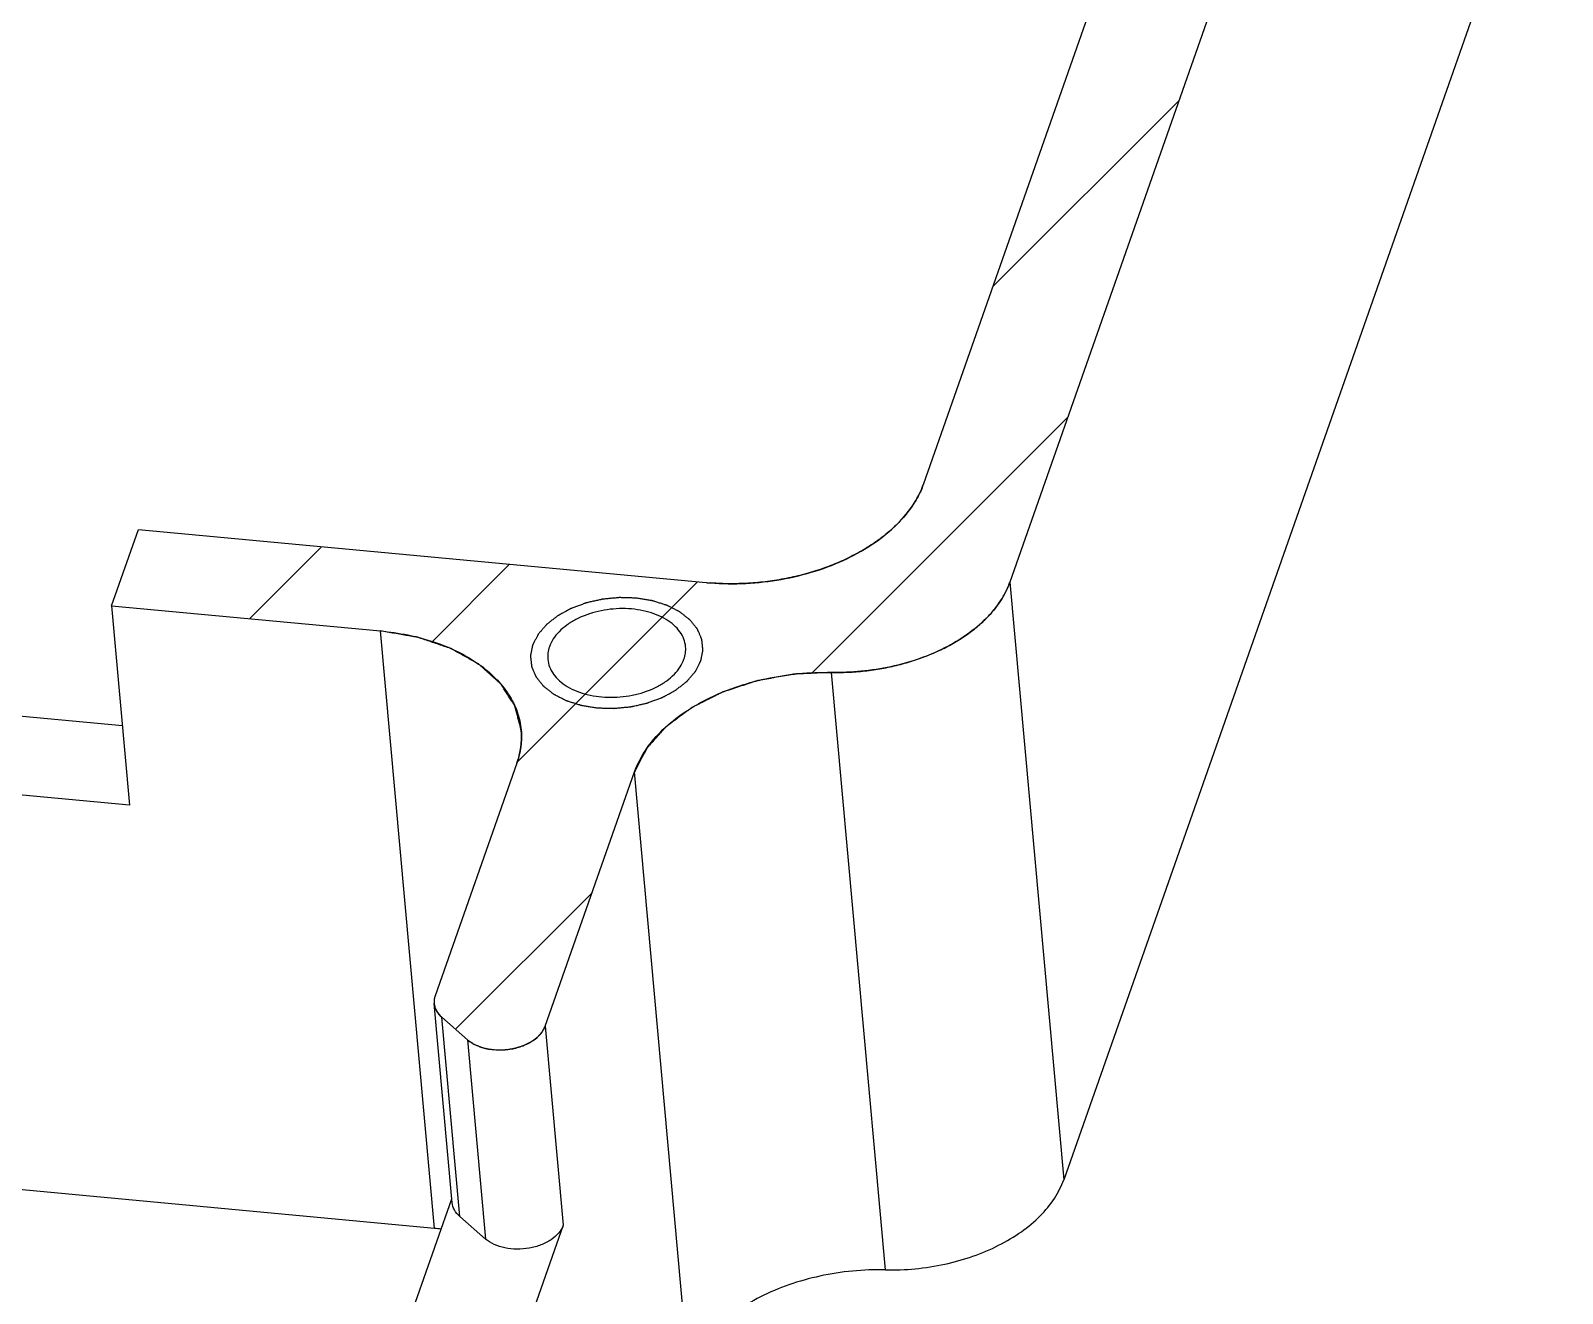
# Model space of a CAD drawing. Header units: millimetres. Extents: x 0 to 420, y 0 to 297.
# Drawn here: x 367.72 to 376.58, y 104.78 to 112.08 of the extents above; entities that cross this region are included whole.
import ezdxf

# ---------------------------------------------------------------- set-up
doc = ezdxf.new("R2010")
doc.units = ezdxf.units.MM
doc.header["$LTSCALE"] = 23.1
doc.layers.get('0').update_dxf_attribs({"linetype": 'CONTINUOUS'})
for name, color, linetype in [('03_ALL_AXES', 7, 'CONTINUOUS'), ('09_ALL_ROUNDS', 7, 'CONTINUOUS'), ('11_ALL_COSMETICS', 7, 'CONTINUOUS'), ('20_ALL_FEATURES', 7, 'CONTINUOUS')]:
    doc.layers.add(name, color=color, linetype=linetype)

msp = doc.modelspace()

# ---------------------------------------------------------------- linework, layer by layer
at = {"color": 4}
for points in [[(371.2232, 108.8028), (371.2151, 108.803), (371.199, 108.8034), (371.1789, 108.804), (371.1628, 108.8045), (371.1507, 108.8048), (371.1407, 108.8051), (371.1336, 108.8053), (371.1296, 108.8054), (371.1266, 108.8056), (371.1236, 108.8052), (371.1195, 108.8049), (371.1124, 108.8041), (371.0983, 108.8028), (371.078, 108.8008), (371.0578, 108.7989), (371.0436, 108.7975), (371.0366, 108.7968), (371.0325, 108.7964), (371.0295, 108.7962), (371.0266, 108.7954), (371.0226, 108.7946), (371.0158, 108.793), (371.0021, 108.7899), (370.9864, 108.7864), (370.9707, 108.7828), (370.959, 108.7802), (370.9492, 108.7779), (370.9423, 108.7764), (370.9384, 108.7755), (370.9354, 108.775), (370.9327, 108.7738), (370.929, 108.7725), (370.9225, 108.77), (370.9133, 108.7666), (370.9022, 108.7625), (370.8911, 108.7584), (370.88, 108.7543), (370.8689, 108.7501), (370.8597, 108.7467), (370.8532, 108.7443), (370.8495, 108.7429), (370.8466, 108.742), (370.8443, 108.7406), (370.8411, 108.7388), (370.8355, 108.7357), (370.8275, 108.7313), (370.8178, 108.7261), (370.8082, 108.7208), (370.7986, 108.7155), (370.7889, 108.7102), (370.7809, 108.7058), (370.7753, 108.7028), (370.7721, 108.701), (370.7696, 108.6997), (370.7677, 108.6981), (370.765, 108.696), (370.7604, 108.6923), (370.7537, 108.6871), (370.7457, 108.6808), (370.7377, 108.6745), (370.7297, 108.6682), (370.7217, 108.6619), (370.715, 108.6566), (370.7103, 108.653), (370.7077, 108.6508), (370.7055, 108.6493), (370.7042, 108.6475), (370.7021, 108.6452), (370.6986, 108.641), (370.6935, 108.6351), (370.6875, 108.628), (370.6814, 108.621), (370.6753, 108.6139), (370.6693, 108.6068), (370.6642, 108.6009), (370.6606, 108.5968), (370.6587, 108.5944), (370.657, 108.5927), (370.6562, 108.5907), (370.6548, 108.5881), (370.6525, 108.5836), (370.6492, 108.5772), (370.6453, 108.5695), (370.6413, 108.5617), (370.6374, 108.554), (370.6341, 108.5476), (370.6314, 108.5424), (370.6295, 108.5386), (370.6278, 108.5353), (370.6265, 108.5328), (370.6253, 108.5308), (370.6252, 108.5289), (370.6246, 108.5263), (370.624, 108.523), (370.6232, 108.5191), (370.6222, 108.5139), (370.6209, 108.5074), (370.6193, 108.4996), (370.6178, 108.4918), (370.6165, 108.4853), (370.6154, 108.48), (370.6147, 108.4761), (370.614, 108.4729), (370.6135, 108.4703), (370.6129, 108.4683), (370.6134, 108.4664), (370.6136, 108.4638), (370.6139, 108.4606), (370.6143, 108.4567), (370.6149, 108.4516), (370.6156, 108.4451), (370.6164, 108.4374), (370.6172, 108.4297), (370.6179, 108.4232), (370.6185, 108.4181), (370.6189, 108.4142), (370.6192, 108.411), (370.6195, 108.4084), (370.6195, 108.4065), (370.6205, 108.4047), (370.6215, 108.4022), (370.6229, 108.3991), (370.6245, 108.3955), (370.6266, 108.3905), (370.6292, 108.3844), (370.6324, 108.3771), (370.6355, 108.3697), (370.6382, 108.3636), (370.6403, 108.3587), (370.6419, 108.355), (370.6432, 108.3519), (370.6443, 108.3495), (370.6449, 108.3476), (370.6465, 108.346), (370.6482, 108.3437), (370.6506, 108.3408), (370.6533, 108.3374), (370.657, 108.3329), (370.6616, 108.3272), (370.6671, 108.3204), (370.6726, 108.3136), (370.6781, 108.3068), (370.6827, 108.3011), (370.6858, 108.2971), (370.6877, 108.2949), (370.6889, 108.2931), (370.691, 108.2917), (370.6934, 108.2898), (370.6978, 108.2864), (370.704, 108.2816), (370.7114, 108.2759), (370.7188, 108.2701), (370.7263, 108.2643), (370.7337, 108.2585), (370.7399, 108.2538), (370.7442, 108.2504), (370.7468, 108.2485), (370.7485, 108.2469), (370.7509, 108.2459), (370.7539, 108.2443), (370.7593, 108.2416), (370.7669, 108.2377), (370.7761, 108.2331), (370.7853, 108.2285), (370.7944, 108.2238), (370.8036, 108.2192), (370.8112, 108.2154), (370.8166, 108.2126), (370.8197, 108.2111), (370.8218, 108.2098), (370.8246, 108.2091), (370.8281, 108.208), (370.8342, 108.2061), (370.843, 108.2033), (370.8536, 108.2), (370.8641, 108.1967), (370.8747, 108.1933), (370.8852, 108.19), (370.894, 108.1873), (370.9001, 108.1853), (370.9037, 108.1842), (370.9062, 108.1833), (370.9093, 108.1829), (370.9131, 108.1822), (370.92, 108.1812), (370.9298, 108.1796), (370.9415, 108.1777), (370.9572, 108.1751), (370.9767, 108.1719), (370.9924, 108.1694), (371.0002, 108.1681)], [(371.0002, 108.1681), (371.0083, 108.1679), (371.0243, 108.1674), (371.0445, 108.1669), (371.0606, 108.1664), (371.0726, 108.1661), (371.0827, 108.1658), (371.0897, 108.1656), (371.0937, 108.1655), (371.0968, 108.1653), (371.0998, 108.1657), (371.1038, 108.166), (371.1109, 108.1668), (371.1251, 108.1681), (371.1453, 108.1701), (371.1656, 108.172), (371.1797, 108.1734), (371.1868, 108.1741), (371.1908, 108.1745), (371.1939, 108.1747), (371.1968, 108.1755), (371.2007, 108.1763), (371.2076, 108.1779), (371.2213, 108.181), (371.237, 108.1845), (371.2526, 108.1881), (371.2644, 108.1907), (371.2742, 108.193), (371.281, 108.1945), (371.2849, 108.1954), (371.2879, 108.1959), (371.2906, 108.1971), (371.2944, 108.1984), (371.3008, 108.2009), (371.3101, 108.2043), (371.3212, 108.2084), (371.3323, 108.2125), (371.3434, 108.2166), (371.3545, 108.2207), (371.3637, 108.2242), (371.3702, 108.2266), (371.3738, 108.228), (371.3767, 108.2289), (371.379, 108.2303), (371.3823, 108.2321), (371.3879, 108.2352), (371.3959, 108.2395), (371.4055, 108.2448), (371.4152, 108.2501), (371.4248, 108.2554), (371.4344, 108.2607), (371.4424, 108.2651), (371.4481, 108.2681), (371.4512, 108.2699), (371.4538, 108.2711), (371.4556, 108.2728), (371.4584, 108.2749), (371.463, 108.2786), (371.4697, 108.2838), (371.4777, 108.2901), (371.4857, 108.2964), (371.4937, 108.3027), (371.5017, 108.309), (371.5083, 108.3143), (371.513, 108.3179), (371.5157, 108.3201), (371.5178, 108.3216), (371.5192, 108.3234), (371.5213, 108.3257), (371.5248, 108.3299), (371.5298, 108.3358), (371.5359, 108.3428), (371.542, 108.3499), (371.548, 108.357), (371.5541, 108.3641), (371.5591, 108.37), (371.5627, 108.3741), (371.5647, 108.3765), (371.5664, 108.3782), (371.5672, 108.3802), (371.5686, 108.3827), (371.5708, 108.3873), (371.5742, 108.3937), (371.5781, 108.4014), (371.5821, 108.4092), (371.586, 108.4169), (371.5893, 108.4233), (371.5919, 108.4285), (371.5939, 108.4323), (371.5956, 108.4356), (371.5968, 108.4381), (371.598, 108.4401), (371.5982, 108.442), (371.5988, 108.4446), (371.5994, 108.4479), (371.6002, 108.4518), (371.6012, 108.457), (371.6025, 108.4635), (371.6041, 108.4713), (371.6056, 108.4791), (371.6069, 108.4856), (371.6079, 108.4908), (371.6087, 108.4948), (371.6094, 108.498), (371.6098, 108.5006), (371.6104, 108.5026), (371.61, 108.5045), (371.6098, 108.5071), (371.6094, 108.5103), (371.609, 108.5142), (371.6085, 108.5193), (371.6078, 108.5258), (371.607, 108.5335), (371.6061, 108.5412), (371.6054, 108.5477), (371.6049, 108.5528), (371.6045, 108.5567), (371.6042, 108.5599), (371.6038, 108.5625), (371.6038, 108.5644), (371.6028, 108.5662), (371.6018, 108.5687), (371.6005, 108.5718), (371.5989, 108.5754), (371.5968, 108.5803), (371.5942, 108.5865), (371.591, 108.5938), (371.5878, 108.6012), (371.5852, 108.6073), (371.5831, 108.6122), (371.5815, 108.6159), (371.5802, 108.619), (371.5791, 108.6214), (371.5785, 108.6233), (371.5769, 108.6249), (371.5751, 108.6272), (371.5728, 108.6301), (371.5701, 108.6335), (371.5664, 108.638), (371.5618, 108.6437), (371.5563, 108.6505), (371.5508, 108.6573), (371.5453, 108.6641), (371.5407, 108.6698), (371.5375, 108.6738), (371.5356, 108.676), (371.5344, 108.6778), (371.5324, 108.6792), (371.53, 108.6811), (371.5256, 108.6845), (371.5194, 108.6893), (371.512, 108.695), (371.5045, 108.7008), (371.4971, 108.7066), (371.4897, 108.7123), (371.4834, 108.7171), (371.4791, 108.7205), (371.4766, 108.7224), (371.4749, 108.724), (371.4725, 108.725), (371.4694, 108.7266), (371.4641, 108.7293), (371.4564, 108.7331), (371.4473, 108.7378), (371.4381, 108.7424), (371.4289, 108.747), (371.4198, 108.7517), (371.4121, 108.7555), (371.4068, 108.7583), (371.4037, 108.7598), (371.4015, 108.761), (371.3988, 108.7618), (371.3953, 108.7629), (371.3891, 108.7648), (371.3803, 108.7676), (371.3698, 108.7709), (371.3592, 108.7742), (371.3487, 108.7776), (371.3382, 108.7809), (371.3294, 108.7836), (371.3232, 108.7856), (371.3197, 108.7867), (371.3171, 108.7876), (371.3141, 108.788), (371.3102, 108.7886), (371.3034, 108.7897), (371.2936, 108.7913), (371.2818, 108.7932), (371.2662, 108.7958), (371.2466, 108.7989), (371.231, 108.8015), (371.2232, 108.8028)]]:
    msp.add_open_spline(points, degree=3, knots=[0, 0, 0, 0, 0.015625, 0.03125, 0.039062, 0.046875, 0.054688, 0.058594, 0.060547, 0.0625, 0.064453, 0.066406, 0.070312, 0.078125, 0.09375, 0.109375, 0.117188, 0.121094, 0.123047, 0.125, 0.126953, 0.128906, 0.132812, 0.140625, 0.15625, 0.164062, 0.171875, 0.179688, 0.183594, 0.185547, 0.1875, 0.189453, 0.191406, 0.195312, 0.203125, 0.210938, 0.21875, 0.226562, 0.234375, 0.242188, 0.246094, 0.248047, 0.25, 0.251953, 0.253906, 0.257812, 0.265625, 0.273438, 0.28125, 0.289062, 0.296875, 0.304688, 0.308594, 0.310547, 0.3125, 0.314453, 0.316406, 0.320312, 0.328125, 0.335938, 0.34375, 0.351562, 0.359375, 0.367188, 0.371094, 0.373047, 0.375, 0.376953, 0.378906, 0.382812, 0.390625, 0.398438, 0.40625, 0.414062, 0.421875, 0.429688, 0.433594, 0.435547, 0.4375, 0.439453, 0.441406, 0.445312, 0.453125, 0.460938, 0.46875, 0.476562, 0.484375, 0.488281, 0.492188, 0.496094, 0.498047, 0.5, 0.501953, 0.503906, 0.507812, 0.511719, 0.515625, 0.523438, 0.53125, 0.539062, 0.546875, 0.550781, 0.554688, 0.558594, 0.560547, 0.5625, 0.564453, 0.566406, 0.570312, 0.574219, 0.578125, 0.585938, 0.59375, 0.601562, 0.609375, 0.613281, 0.617188, 0.621094, 0.623047, 0.625, 0.626953, 0.628906, 0.632812, 0.636719, 0.640625, 0.648438, 0.65625, 0.664062, 0.671875, 0.675781, 0.679688, 0.683594, 0.685547, 0.6875, 0.689453, 0.691406, 0.695312, 0.699219, 0.703125, 0.710938, 0.71875, 0.726562, 0.734375, 0.742188, 0.746094, 0.748047, 0.75, 0.751953, 0.753906, 0.757812, 0.765625, 0.773438, 0.78125, 0.789062, 0.796875, 0.804688, 0.808594, 0.810547, 0.8125, 0.814453, 0.816406, 0.820312, 0.828125, 0.835938, 0.84375, 0.851562, 0.859375, 0.867188, 0.871094, 0.873047, 0.875, 0.876953, 0.878906, 0.882812, 0.890625, 0.898438, 0.90625, 0.914062, 0.921875, 0.929688, 0.933594, 0.935547, 0.9375, 0.939453, 0.941406, 0.945312, 0.953125, 0.960938, 0.96875, 0.984375, 1, 1, 1, 1], dxfattribs=at)
at = {"layer": '03_ALL_AXES', "color": 7}
for points, knots in [([(371.5101, 108.5215), (371.5087, 108.5366), (371.5014, 108.5674), (371.4778, 108.6101), (371.4426, 108.6484), (371.3796, 108.6938), (371.2789, 108.7322), (371.1437, 108.7471), (371.0049, 108.7314), (370.8966, 108.6931), (370.8231, 108.6485), (370.7784, 108.6105), (370.744, 108.5685), (370.7282, 108.5374), (370.7227, 108.5217)], [0, 0, 0, 0, 0.047376, 0.096835, 0.149976, 0.207683, 0.336597, 0.479431, 0.626599, 0.767221, 0.832299, 0.892797, 0.948543, 1, 1, 1, 1]), ([(370.7227, 108.5217), (370.7186, 108.5101), (370.7128, 108.4861), (370.7122, 108.4614), (370.7133, 108.4494)], [0, 0, 0, 0, 0.50695, 1, 1, 1, 1]), ([(371.5006, 108.4491), (371.5047, 108.4608), (371.5106, 108.4848), (371.5111, 108.5094), (371.5101, 108.5215)], [0, 0, 0, 0, 0.50695, 1, 1, 1, 1]), ([(370.7133, 108.4494), (370.7147, 108.4342), (370.722, 108.4035), (370.7456, 108.3608), (370.7808, 108.3225), (370.8437, 108.2771), (370.9445, 108.2387), (371.0797, 108.2238), (371.2185, 108.2395), (371.3268, 108.2778), (371.4003, 108.3224), (371.445, 108.3603), (371.4794, 108.4024), (371.4951, 108.4335), (371.5006, 108.4491)], [0, 0, 0, 0, 0.047376, 0.096835, 0.149976, 0.207683, 0.336597, 0.479431, 0.626599, 0.767221, 0.832299, 0.892797, 0.948543, 1, 1, 1, 1])]:
    msp.add_open_spline(points, degree=3, knots=knots, dxfattribs=at)
at = {"layer": '09_ALL_ROUNDS', "color": 7}
for p, q in [((370.5349, 107.8492), (370.0624, 106.5041)), ((370.6983, 106.3279), (371.2146, 107.7975)), ((370.1605, 105.3077), (370.0565, 106.4589)), ((370.25, 106.2489), (370.1003, 106.3797)), ((369.8781, 104.5323), (370.1585, 105.3303)), ((370.3541, 105.0976), (370.2043, 105.2284)), ((370.8024, 105.1767), (370.1025, 103.1846))]:
    msp.add_line(p, q, dxfattribs=at)
at = {"layer": '09_ALL_ROUNDS', "color": 4}
for p, q in [((370.2043, 105.2284), (370.1003, 106.3797)), ((370.6983, 106.3279), (370.8024, 105.1767)), ((370.25, 106.2489), (370.3541, 105.0976))]:
    msp.add_line(p, q, dxfattribs=at)
at = {"layer": '09_ALL_ROUNDS', "color": 7}
for points, knots in [([(370.0624, 106.5041), (370.0611, 106.5004), (370.0567, 106.4858), (370.0554, 106.4702), (370.0565, 106.4589)], [0, 0, 0, 0, 0.256718, 1, 1, 1, 1]), ([(370.0565, 106.4589), (370.0578, 106.4443), (370.0676, 106.414), (370.0881, 106.3902), (370.1003, 106.3797)], [0, 0, 0, 0, 0.477224, 1, 1, 1, 1]), ([(370.25, 106.2489), (370.2646, 106.2362), (370.3001, 106.2145), (370.362, 106.1952), (370.4311, 106.1882), (370.5021, 106.1941), (370.5694, 106.2123), (370.6278, 106.2416), (370.6729, 106.2798), (370.6926, 106.3118), (370.6983, 106.3279)], [0, 0, 0, 0, 0.113405, 0.240697, 0.377874, 0.518781, 0.656539, 0.784877, 0.899547, 1, 1, 1, 1]), ([(370.2043, 105.2284), (370.1922, 105.239), (370.1716, 105.2628), (370.1618, 105.2931), (370.1605, 105.3077)], [0, 0, 0, 0, 0.522776, 1, 1, 1, 1]), ([(370.8024, 105.1767), (370.7967, 105.1606), (370.7769, 105.1286), (370.7318, 105.0903), (370.6734, 105.0611), (370.6061, 105.0428), (370.5352, 105.037), (370.466, 105.044), (370.4042, 105.0632), (370.3686, 105.0849), (370.3541, 105.0976)], [0, 0, 0, 0, 0.100453, 0.215123, 0.343461, 0.481219, 0.622126, 0.759303, 0.886595, 1, 1, 1, 1])]:
    msp.add_open_spline(points, degree=3, knots=knots, dxfattribs=at)
at = {"layer": '11_ALL_COSMETICS', "color": 7}
for p, q in [((372.8862, 109.4649), (375.5903, 117.1618)), ((376.2659, 117.0987), (373.3837, 108.8941)), ((368.1917, 108.7577), (368.3467, 109.1987)), ((368.3467, 109.1987), (371.6281, 108.8924)), ((368.1917, 108.7577), (369.7461, 108.6126)), ((370.5604, 108.0309), (370.5597, 108.0394)), ((370.5608, 108.0253), (370.5604, 108.0309)), ((370.5614, 108.0102), (370.5608, 108.0253)), ((370.5567, 107.9366), (370.5575, 107.9427)), ((370.5575, 107.9427), (370.5593, 107.9578)), ((370.5593, 107.9578), (370.5598, 107.9636)), ((370.5611, 107.9838), (370.5612, 107.9858)), ((370.5612, 107.9858), (370.5614, 108.0041)), ((370.5614, 108.0041), (370.5614, 108.0102)), ((370.5349, 107.8492), (370.0624, 106.5041)), ((370.5415, 107.8693), (370.5433, 107.8753)), ((370.5433, 107.8753), (370.5473, 107.8903)), ((370.5473, 107.8903), (370.5488, 107.8961)), ((370.5532, 107.9163), (370.5534, 107.9175)), ((370.6983, 106.3279), (371.2146, 107.7975)), ((370.0561, 106.4701), (370.056, 106.4679)), ((370.056, 106.4679), (370.0561, 106.4662)), ((370.0564, 106.4763), (370.0561, 106.4713)), ((370.0561, 106.4713), (370.0561, 106.4701)), ((370.0561, 106.4662), (370.0561, 106.4649)), ((370.0561, 106.4649), (370.0564, 106.4599)), ((370.0569, 106.4813), (370.0564, 106.4771)), ((370.0564, 106.4771), (370.0564, 106.4763)), ((370.0564, 106.4599), (370.0565, 106.4589)), ((370.0565, 106.4589), (370.0573, 106.4519)), ((370.0571, 106.4827), (370.0569, 106.4813)), ((370.0578, 106.4869), (370.0571, 106.4827)), ((370.0579, 106.4878), (370.0578, 106.4869)), ((370.059, 106.4927), (370.0579, 106.4878)), ((370.0593, 106.4939), (370.059, 106.4927)), ((370.0603, 106.4978), (370.0593, 106.4939)), ((370.0607, 106.4992), (370.0603, 106.4978)), ((370.0624, 106.5041), (370.0607, 106.4992)), ((370.25, 106.2489), (370.1003, 106.3797))]:
    msp.add_line(p, q, dxfattribs=at)
at = {"layer": '11_ALL_COSMETICS', "color": 4}
for p, q in [((373.2865, 110.6042), (374.3624, 111.6801)), ((372.2417, 108.3715), (373.7191, 109.8489)), ((368.9896, 108.6832), (369.4062, 109.0998)), ((370.0463, 108.5519), (370.4927, 108.9984)), ((370.5367, 107.8544), (371.5792, 108.897)), ((370.1801, 106.3099), (370.9692, 107.099))]:
    msp.add_line(p, q, dxfattribs=at)
at = {"layer": '11_ALL_COSMETICS', "color": 7}
for centre, radius, start, end in [((372.4059, 109.6336), 0.5091, 338.63244, 340.63706), ((371.7718, 110.4324), 1.5467, 264.66913, 265.62478)]:
    msp.add_arc(centre, radius, start, end, dxfattribs=at)
for points, knots in [([(372.88, 109.4482), (372.8731, 109.4305), (372.8546, 109.3899), (372.8168, 109.3276), (372.7652, 109.2626), (372.7038, 109.2008), (372.6332, 109.1429), (372.5541, 109.0896), (372.4674, 109.0415), (372.3741, 108.999), (372.2752, 108.9628), (372.1718, 108.933), (372.065, 108.9101), (371.956, 108.8944), (371.846, 108.8859), (371.7449, 108.8849), (371.6811, 108.8881), (371.6538, 108.8902)], [0, 0, 0, 0, 0.052389, 0.121252, 0.190116, 0.258979, 0.327842, 0.396705, 0.465568, 0.534432, 0.603295, 0.672158, 0.741021, 0.809884, 0.878748, 0.947611, 1, 1, 1, 1]), ([(372.353, 108.373), (372.3843, 108.3724), (372.4487, 108.3731), (372.5463, 108.3806), (372.6445, 108.3948), (372.7406, 108.4153), (372.8337, 108.4421), (372.9227, 108.4748), (373.0067, 108.513), (373.0847, 108.5563), (373.1559, 108.6043), (373.2195, 108.6564), (373.2748, 108.712), (373.3212, 108.7706), (373.3582, 108.8314), (373.3763, 108.8731), (373.3837, 108.8941)], [0, 0, 0, 0, 0.068482, 0.140137, 0.211792, 0.283448, 0.355103, 0.426758, 0.498414, 0.570069, 0.641724, 0.713379, 0.785035, 0.85669, 0.928345, 1, 1, 1, 1]), ([(370.5597, 108.0394), (370.5552, 108.0568), (370.5483, 108.0829), (370.5404, 108.1133), (370.5358, 108.1307), (370.5324, 108.1437), (370.5295, 108.1546), (370.5273, 108.1633), (370.5258, 108.1687), (370.5247, 108.173), (370.5239, 108.1757), (370.5235, 108.1779), (370.5227, 108.1795), (370.5217, 108.181), (370.5198, 108.184), (370.5169, 108.1885), (370.513, 108.1945), (370.5092, 108.2006), (370.504, 108.2086), (370.495, 108.2226), (370.4822, 108.2427), (370.4694, 108.2628), (370.4604, 108.2768), (370.4553, 108.2849), (370.4514, 108.2909), (370.4476, 108.2969), (370.4447, 108.3014), (370.4427, 108.3044), (370.4418, 108.306), (370.4407, 108.3074), (370.4386, 108.3092), (370.4362, 108.3114), (370.4322, 108.3149), (370.4273, 108.3194), (370.4194, 108.3265), (370.4095, 108.3354), (370.3977, 108.3461), (370.3858, 108.3567), (370.374, 108.3674), (370.3621, 108.3781), (370.3502, 108.3887), (370.3404, 108.3976), (370.3325, 108.4047), (370.3265, 108.4101), (370.3216, 108.4145), (370.3181, 108.4176), (370.3161, 108.4194), (370.3148, 108.4208), (370.3127, 108.4218), (370.3103, 108.4232), (370.3058, 108.4257), (370.2996, 108.4292), (370.292, 108.4334), (370.282, 108.4391), (370.2694, 108.4461), (370.2543, 108.4546), (370.2392, 108.4631), (370.2241, 108.4715), (370.209, 108.48), (370.1939, 108.4885), (370.1813, 108.4955), (370.1712, 108.5012), (370.1649, 108.5047), (370.1599, 108.5075), (370.1567, 108.5092), (370.1543, 108.5107), (370.1514, 108.5118), (370.146, 108.5136), (370.1385, 108.5162), (370.1264, 108.5202), (370.1113, 108.5254), (370.0871, 108.5336), (370.0569, 108.5438), (370.0267, 108.554), (370.0026, 108.5622), (369.9874, 108.5674), (369.9754, 108.5715), (369.9678, 108.574), (369.9625, 108.5758), (369.9595, 108.5768), (369.956, 108.5772), (369.9519, 108.578), (369.9452, 108.5791), (369.9368, 108.5805), (369.9235, 108.5828), (369.9067, 108.5856), (369.8867, 108.589), (369.8599, 108.5935), (369.8131, 108.6014), (369.7729, 108.6081), (369.7461, 108.6126)], [0, 0, 0, 0, 0.0625, 0.09375, 0.109375, 0.125, 0.140625, 0.148438, 0.15625, 0.160156, 0.164062, 0.166016, 0.167969, 0.169922, 0.171875, 0.179688, 0.1875, 0.195312, 0.203125, 0.21875, 0.25, 0.28125, 0.296875, 0.304688, 0.3125, 0.320312, 0.328125, 0.330078, 0.332031, 0.333984, 0.335938, 0.339844, 0.34375, 0.351562, 0.359375, 0.375, 0.390625, 0.40625, 0.421875, 0.4375, 0.453125, 0.46875, 0.476562, 0.484375, 0.492188, 0.496094, 0.498047, 0.5, 0.501953, 0.503906, 0.507812, 0.515625, 0.523438, 0.53125, 0.546875, 0.5625, 0.578125, 0.59375, 0.609375, 0.625, 0.640625, 0.648438, 0.65625, 0.660156, 0.664062, 0.666016, 0.667969, 0.671875, 0.679688, 0.6875, 0.703125, 0.71875, 0.75, 0.78125, 0.796875, 0.8125, 0.820312, 0.828125, 0.832031, 0.833984, 0.835938, 0.839844, 0.84375, 0.851562, 0.859375, 0.875, 0.890625, 0.90625, 0.9375, 1, 1, 1, 1]), ([(372.353, 108.373), (372.3373, 108.3723), (372.306, 108.3709), (372.2591, 108.3688), (372.22, 108.367), (372.1926, 108.3658), (372.1769, 108.3651), (372.1652, 108.3646), (372.1554, 108.3641), (372.1476, 108.3638), (372.1427, 108.3635), (372.1388, 108.3634), (372.1349, 108.3627), (372.128, 108.3615), (372.1144, 108.359), (372.0949, 108.3555), (372.0636, 108.3499), (372.0324, 108.3443), (372.0012, 108.3387), (371.9778, 108.3345), (371.9583, 108.331), (371.9426, 108.3282), (371.9339, 108.3266), (371.928, 108.3255), (371.9241, 108.3249), (371.9196, 108.3233), (371.914, 108.3215), (371.9031, 108.3179), (371.8793, 108.3101), (371.8427, 108.2982), (371.8061, 108.2862), (371.7769, 108.2766), (371.7586, 108.2706), (371.744, 108.2658), (371.7348, 108.2628), (371.7284, 108.2608), (371.7252, 108.2597), (371.7234, 108.2591), (371.721, 108.2578), (371.7173, 108.256), (371.7108, 108.2527), (371.7027, 108.2486), (371.6897, 108.2421), (371.6734, 108.2339), (371.6539, 108.224), (371.6344, 108.2142), (371.6148, 108.2043), (371.5953, 108.1945), (371.5791, 108.1863), (371.5661, 108.1797), (371.5579, 108.1756), (371.5522, 108.1727), (371.549, 108.1711), (371.547, 108.17), (371.5453, 108.1693), (371.5439, 108.1682), (371.5416, 108.1665), (371.5368, 108.163), (371.5301, 108.1579), (371.5192, 108.1499), (371.5057, 108.1398), (371.4841, 108.1237), (371.4624, 108.1076), (371.4408, 108.0915), (371.4273, 108.0815), (371.4164, 108.0734), (371.4097, 108.0684), (371.4042, 108.0644), (371.4003, 108.0613), (371.3967, 108.0589), (371.3948, 108.0566), (371.3928, 108.0543), (371.3903, 108.0515), (371.3862, 108.047), (371.3812, 108.0413), (371.3752, 108.0346), (371.3671, 108.0255), (371.3571, 108.0143), (371.341, 107.9962), (371.3249, 107.9782), (371.3108, 107.9624), (371.3027, 107.9533), (371.2967, 107.9466), (371.2917, 107.9409), (371.2882, 107.937), (371.2861, 107.9347), (371.285, 107.9322), (371.2833, 107.9291), (371.2807, 107.924), (371.2774, 107.9178), (371.2735, 107.9103), (371.2682, 107.9002), (371.2617, 107.8877), (371.2538, 107.8727), (371.2434, 107.8526), (371.2303, 107.8276), (371.2198, 107.8075), (371.2146, 107.7975)], [0, 0, 0, 0, 0.03125, 0.0625, 0.09375, 0.109375, 0.117188, 0.125, 0.132812, 0.136719, 0.140625, 0.142578, 0.144531, 0.148438, 0.15625, 0.171875, 0.1875, 0.21875, 0.234375, 0.25, 0.265625, 0.273438, 0.28125, 0.283203, 0.285156, 0.289062, 0.292969, 0.296875, 0.3125, 0.34375, 0.375, 0.390625, 0.40625, 0.414062, 0.421875, 0.425781, 0.427734, 0.428711, 0.429688, 0.433594, 0.4375, 0.445312, 0.453125, 0.46875, 0.484375, 0.5, 0.515625, 0.53125, 0.546875, 0.554688, 0.5625, 0.566406, 0.568359, 0.570312, 0.571289, 0.572266, 0.574219, 0.578125, 0.585938, 0.59375, 0.609375, 0.625, 0.65625, 0.671875, 0.6875, 0.695312, 0.703125, 0.707031, 0.710938, 0.714844, 0.716797, 0.71875, 0.722656, 0.726562, 0.734375, 0.742188, 0.75, 0.765625, 0.78125, 0.8125, 0.828125, 0.835938, 0.84375, 0.851562, 0.855469, 0.857422, 0.859375, 0.863281, 0.867188, 0.875, 0.882812, 0.890625, 0.90625, 0.921875, 0.9375, 0.96875, 1, 1, 1, 1]), ([(370.5534, 107.9175), (370.5535, 107.9181), (370.5538, 107.9193), (370.5541, 107.9208), (370.5542, 107.9217), (370.5544, 107.9224), (370.5546, 107.9237), (370.5548, 107.9249), (370.555, 107.926), (370.5552, 107.9271), (370.5552, 107.9273), (370.5553, 107.928), (370.5554, 107.9287), (370.5556, 107.9296), (370.5557, 107.9305), (370.5558, 107.9311), (370.556, 107.9319), (370.5562, 107.9332), (370.5564, 107.9347), (370.5566, 107.936), (370.5567, 107.9366)], [0, 0, 0, 0, 0.125, 0.25, 0.3125, 0.34375, 0.375, 0.4375, 0.46875, 0.5, 0.53125, 0.5625, 0.625, 0.6875, 0.75, 0.8125, 0.84375, 0.875, 0.9375, 1, 1, 1, 1]), ([(370.5598, 107.9636), (370.5599, 107.9642), (370.56, 107.9654), (370.5601, 107.9669), (370.5602, 107.9679), (370.5602, 107.9686), (370.5603, 107.9698), (370.5604, 107.971), (370.5605, 107.9721), (370.5606, 107.9732), (370.5606, 107.9735), (370.5606, 107.9741), (370.5607, 107.9747), (370.5607, 107.9752), (370.5607, 107.9762), (370.5608, 107.9777), (370.5609, 107.9796), (370.561, 107.9815), (370.5611, 107.9829), (370.5611, 107.9838)], [0, 0, 0, 0, 0.125, 0.25, 0.3125, 0.34375, 0.375, 0.4375, 0.46875, 0.5, 0.53125, 0.5625, 0.625, 0.65625, 0.6875, 0.75, 0.8125, 0.875, 1, 1, 1, 1]), ([(370.5349, 107.8492), (370.5351, 107.8498), (370.5355, 107.8509), (370.536, 107.8524), (370.5363, 107.8534), (370.5366, 107.8541), (370.537, 107.8553), (370.5374, 107.8565), (370.5378, 107.8576), (370.5381, 107.8586), (370.5382, 107.8589), (370.5384, 107.8595), (370.5386, 107.8602), (370.5388, 107.8606), (370.5391, 107.8617), (370.5396, 107.8632), (370.5402, 107.865), (370.5408, 107.867), (370.5412, 107.8683), (370.5415, 107.8693)], [0, 0, 0, 0, 0.125, 0.25, 0.3125, 0.34375, 0.375, 0.4375, 0.46875, 0.5, 0.53125, 0.5625, 0.625, 0.65625, 0.6875, 0.75, 0.8125, 0.875, 1, 1, 1, 1]), ([(370.5488, 107.8961), (370.5489, 107.8967), (370.5492, 107.8979), (370.5496, 107.8994), (370.5498, 107.9004), (370.55, 107.9011), (370.5503, 107.9023), (370.5505, 107.9035), (370.5508, 107.9046), (370.551, 107.9057), (370.5511, 107.906), (370.5512, 107.9066), (370.5513, 107.9072), (370.5514, 107.9077), (370.5517, 107.9087), (370.552, 107.9102), (370.5524, 107.9121), (370.5528, 107.914), (370.553, 107.9154), (370.5532, 107.9163)], [0, 0, 0, 0, 0.125, 0.25, 0.3125, 0.34375, 0.375, 0.4375, 0.46875, 0.5, 0.53125, 0.5625, 0.625, 0.65625, 0.6875, 0.75, 0.8125, 0.875, 1, 1, 1, 1]), ([(370.0573, 106.4519), (370.0581, 106.4487), (370.0591, 106.4446), (370.0601, 106.4397), (370.0612, 106.4365), (370.0627, 106.4325), (370.0641, 106.4285), (370.0654, 106.4253), (370.0671, 106.4222), (370.0686, 106.4191), (370.0702, 106.416), (370.0713, 106.4137), (370.0729, 106.4115), (370.0749, 106.4085), (370.077, 106.4055), (370.0789, 106.4025), (370.0812, 106.3996), (370.0843, 106.3961), (370.0872, 106.3925), (370.0897, 106.3897), (370.094, 106.3857), (370.0975, 106.3823), (370.1003, 106.3797)], [0, 0, 0, 0, 0.125, 0.15625, 0.1875, 0.25, 0.3125, 0.34375, 0.375, 0.4375, 0.46875, 0.5, 0.53125, 0.5625, 0.625, 0.65625, 0.6875, 0.75, 0.8125, 0.84375, 0.875, 1, 1, 1, 1]), ([(370.25, 106.2489), (370.2539, 106.2462), (370.2617, 106.2408), (370.2714, 106.234), (370.2793, 106.2287), (370.284, 106.2252), (370.2889, 106.2232), (370.2936, 106.2211), (370.2995, 106.2186), (370.3067, 106.2155), (370.3138, 106.2124), (370.3198, 106.2098), (370.3244, 106.2076), (370.3284, 106.2065), (370.3324, 106.2056), (370.3378, 106.2042), (370.3473, 106.2018), (370.358, 106.1991), (370.3675, 106.1968), (370.3729, 106.1953), (370.3788, 106.195), (370.386, 106.1942), (370.3977, 106.1931), (370.4078, 106.1921), (370.4165, 106.1912), (370.4202, 106.1909), (370.4231, 106.1905), (370.4261, 106.1907), (370.4314, 106.1908), (370.439, 106.1911), (370.4481, 106.1915), (370.4572, 106.1919), (370.4648, 106.1921), (370.4709, 106.1924), (370.4755, 106.1924), (370.4799, 106.1932), (370.4857, 106.1943), (370.4931, 106.1956), (370.5019, 106.1971), (370.5107, 106.1987), (370.518, 106.2), (370.5239, 106.201), (370.5283, 106.2017), (370.5323, 106.2032), (370.5379, 106.205), (370.5447, 106.2072), (370.553, 106.2099), (370.5613, 106.2126), (370.5682, 106.2148), (370.5729, 106.2164), (370.5757, 106.2172), (370.5781, 106.2185), (370.5812, 106.22), (370.5861, 106.2225), (370.5922, 106.2255), (370.5996, 106.2292), (370.6069, 106.2329), (370.6125, 106.2356), (370.6161, 106.2374), (370.6187, 106.2386), (370.6211, 106.2406), (370.6242, 106.2428), (370.6303, 106.2474), (370.6374, 106.2526), (370.6446, 106.2579), (370.6487, 106.2609), (370.6518, 106.2631), (370.6547, 106.2654), (370.6577, 106.269), (370.6617, 106.2734), (370.6664, 106.2786), (370.6711, 106.2839), (370.675, 106.2882), (370.6781, 106.2918), (370.6814, 106.2952), (370.6837, 106.2999), (370.6876, 106.3074), (370.6925, 106.3167), (370.6964, 106.3242), (370.6983, 106.3279)], [0, 0, 0, 0, 0.03125, 0.0625, 0.078125, 0.09375, 0.101562, 0.109375, 0.125, 0.140625, 0.15625, 0.171875, 0.179688, 0.1875, 0.195312, 0.203125, 0.21875, 0.25, 0.265625, 0.273438, 0.28125, 0.296875, 0.3125, 0.34375, 0.351562, 0.359375, 0.363281, 0.367188, 0.375, 0.390625, 0.40625, 0.421875, 0.4375, 0.445312, 0.453125, 0.460938, 0.46875, 0.484375, 0.5, 0.515625, 0.53125, 0.539062, 0.546875, 0.554688, 0.5625, 0.578125, 0.59375, 0.609375, 0.625, 0.632812, 0.636719, 0.640625, 0.648438, 0.65625, 0.671875, 0.6875, 0.703125, 0.71875, 0.722656, 0.726562, 0.734375, 0.742188, 0.75, 0.78125, 0.796875, 0.804688, 0.8125, 0.820312, 0.828125, 0.84375, 0.859375, 0.875, 0.890625, 0.898438, 0.90625, 0.921875, 0.9375, 0.96875, 1, 1, 1, 1])]:
    msp.add_open_spline(points, degree=3, knots=knots, dxfattribs=at)
at = {"layer": '20_ALL_FEATURES', "color": 7}
for p, q in [((372.8862, 109.4649), (375.5903, 117.1618)), ((376.2659, 117.0987), (373.3837, 108.8941)), ((376.5781, 113.6451), (373.6958, 105.4405)), ((368.1917, 108.7577), (368.3467, 109.1987)), ((368.3467, 109.1987), (371.6281, 108.8924)), ((368.1917, 108.7577), (369.7461, 108.6126)), ((368.1917, 108.7577), (368.2958, 107.6065)), ((367.2353, 108.1609), (368.2543, 108.0658)), ((368.2958, 107.6065), (367.0803, 107.7199)), ((370.0583, 105.159), (359.4619, 106.148))]:
    msp.add_line(p, q, dxfattribs=at)
at = {"layer": '20_ALL_FEATURES', "color": 4}
for p, q in [((373.3837, 108.8941), (373.6958, 105.4405)), ((370.0583, 105.159), (369.7461, 108.6126)), ((372.6651, 104.9194), (372.353, 108.373)), ((371.5267, 104.3438), (371.2146, 107.7975))]:
    msp.add_line(p, q, dxfattribs=at)
at = {"layer": '20_ALL_FEATURES', "color": 7}
msp.add_arc((369.9168, 103.6425), 1.523, 83.21175, 84.66985, dxfattribs=at)
for points, knots in [([(371.6281, 108.8924), (371.6959, 108.8861), (371.8331, 108.8824), (372.0374, 108.9024), (372.2352, 108.947), (372.4191, 109.0148), (372.5822, 109.1032), (372.7186, 109.2092), (372.8231, 109.3292), (372.8703, 109.4195), (372.8862, 109.4649)], [0, 0, 0, 0, 0.138897, 0.279201, 0.417723, 0.551431, 0.677735, 0.794807, 0.901951, 1, 1, 1, 1]), ([(373.3837, 108.8941), (373.3704, 108.8562), (373.3319, 108.7808), (373.2477, 108.6793), (373.1379, 108.5881), (373.0064, 108.5101), (372.8571, 108.4476), (372.64, 108.3871), (372.4677, 108.3706), (372.353, 108.373)], [0, 0, 0, 0, 0.098604, 0.205636, 0.321977, 0.447223, 0.579984, 0.718173, 1, 1, 1, 1]), ([(369.7461, 108.6126), (369.8518, 108.6028), (370.0061, 108.5724), (370.1932, 108.4964), (370.3129, 108.4264), (370.4125, 108.3438), (370.489, 108.2503), (370.5403, 108.1481), (370.5565, 108.0754), (370.5597, 108.0394)], [0, 0, 0, 0, 0.296792, 0.434519, 0.563365, 0.683058, 0.794312, 0.898978, 1, 1, 1, 1]), ([(371.2146, 107.7975), (371.2293, 107.8393), (371.2717, 107.9227), (371.3648, 108.0348), (371.486, 108.1355), (371.6313, 108.2216), (371.7961, 108.2907), (372.036, 108.3575), (372.2263, 108.3757), (372.353, 108.373)], [0, 0, 0, 0, 0.098603, 0.205634, 0.321975, 0.447221, 0.579982, 0.718172, 1, 1, 1, 1]), ([(370.5597, 108.0394), (370.5626, 108.0078), (370.5611, 107.9429), (370.5457, 107.8799), (370.5349, 107.8492)], [0, 0, 0, 0, 0.493055, 1, 1, 1, 1]), ([(372.6651, 104.9194), (372.7798, 104.9169), (372.9521, 104.9334), (373.1693, 104.9939), (373.3185, 105.0565), (373.4501, 105.1345), (373.5598, 105.2256), (373.6441, 105.3271), (373.6825, 105.4026), (373.6958, 105.4405)], [0, 0, 0, 0, 0.281828, 0.420018, 0.552779, 0.678025, 0.794366, 0.901397, 1, 1, 1, 1]), ([(372.6651, 104.9194), (372.5384, 104.922), (372.3481, 104.9038), (372.1083, 104.837), (371.9435, 104.7679), (371.7981, 104.6818), (371.6769, 104.5811), (371.5839, 104.469), (371.5414, 104.3857), (371.5267, 104.3438)], [0, 0, 0, 0, 0.281828, 0.420018, 0.552779, 0.678025, 0.794366, 0.901397, 1, 1, 1, 1])]:
    msp.add_open_spline(points, degree=3, knots=knots, dxfattribs=at)

doc.saveas('drawing.dxf')
